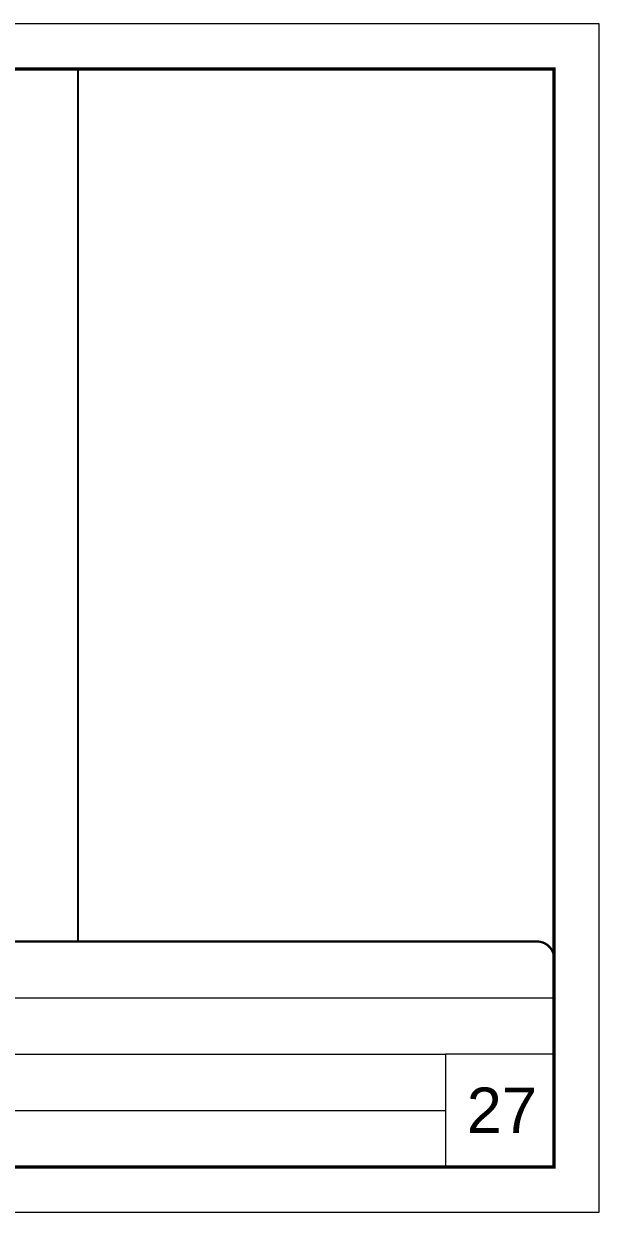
# Model space of a CAD drawing. Extents: x 137137 to 143418, y 10464 to 34486.
# Drawn here: x 141297 to 141806, y 26544 to 27594 of the extents above; entities that cross this region are included whole.
import ezdxf

# ---------------------------------------------------------------- set-up
doc = ezdxf.new("R2010")
doc.units = 0
doc.linetypes.add('CONTINUO', pattern=[0])
doc.linetypes.add('DASHED', pattern=[0.75, 0.5, -0.25])
for name, color, linetype, lineweight in [('CARIMBO', 255, 'Continuous', 9), ('Folhas', 255, 'Continuous', 9), ('SARRAFO DE PRESSAO', 251, 'DASHED', 9)]:
    doc.layers.add(name, color=color, linetype=linetype, lineweight=lineweight)
doc.layers.add('COTA', color=241, linetype='Continuous')
doc.styles.add('ARIAL', font='arial.ttf')

# ---------------------------------------------------------------- blocks, each defined once
blk = doc.blocks.new('9999999999')
at = {"color": 30, "linetype": 'CONTINUO'}
for p, q in [((98564.6, 34379.6), (99584, 34379.6)), ((98564.6, 34329.8), (99488, 34329.8)), ((99584, 34329.8), (99488, 34329.8)), ((99488, 34329.8), (99488, 34230.2)), ((98564.6, 34280), (99488, 34280))]:
    blk.add_line(p, q, dxfattribs=at)
at = {"color": 30, "linetype": 'CONTINUO', "const_width": 2}
blk.add_lwpolyline([(99584, 34230.2), (99584, 34414.4, 0.414214), (99569, 34429.4), (98229, 34429.4, 0.414214), (98214, 34414.4), (98214, 34245.2, 0.414214), (98229, 34230.2), (99584, 34230.2)], format="xyb", dxfattribs=at)
at = {"layer": 'Folhas'}
blk.add_lwpolyline([(98139, 34190.2), (99624, 34190.2), (99624, 35240.2), (98139, 35240.2)], close=True, dxfattribs=at)
at = {"layer": 'Folhas', "color": 30, "const_width": 3}
blk.add_lwpolyline([(98214, 34230.2), (99584, 34230.2), (99584, 35200.2), (98214, 35200.2)], close=True, dxfattribs=at)

msp = doc.modelspace()

# ---------------------------------------------------------------- linework, layer by layer
at = {"layer": 'COTA', "linetype": 'ByBlock'}
msp.add_line((141345.16, 26783.57), (141345.16, 27554.33), dxfattribs=at)

# ---------------------------------------------------------------- block references
at = {"layer": 'SARRAFO DE PRESSAO', "color": 6, "linetype": 'ByBlock'}
msp.add_blockref('9999999999', (42181.81, -7645.88), dxfattribs=at)

# ---------------------------------------------------------------- texts
at = {"layer": 'CARIMBO', "style": 'ARIAL'}
msp.add_text('27', height=40, dxfattribs=at).set_placement((141688.65, 26614.47))

doc.saveas('drawing.dxf')
